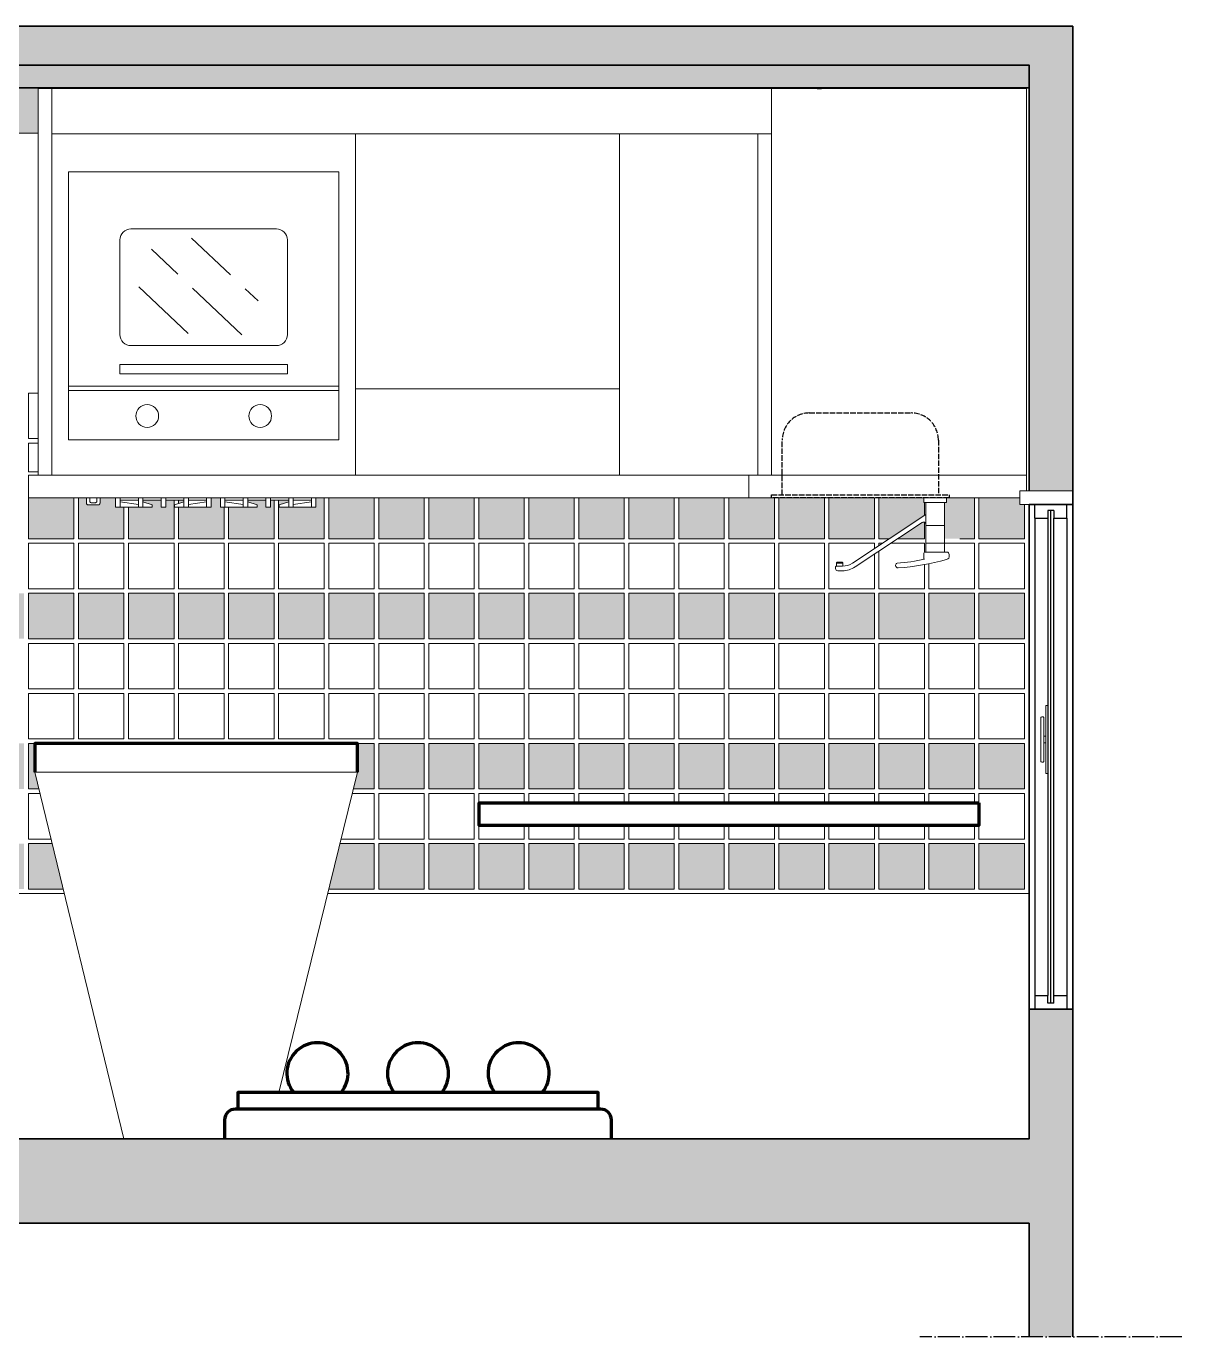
# Model space of a CAD drawing. Header units: millimetres. Extents: x 1825 to 3949, y 402 to 2672.
# Drawn here: x 2779.6 to 3033.6, y 402.1 to 690.1 of the extents above; entities that cross this region are included whole.
import ezdxf

# ---------------------------------------------------------------- set-up
doc = ezdxf.new("R2010")
doc.units = ezdxf.units.MM
doc.header["$MEASUREMENT"] = 0
doc.linetypes.add('ACAD_ISO02W100', pattern=[15, 12, -3])
doc.linetypes.add('ACAD_ISO04W100', pattern=[30, 24, -3, 0, -3])
for name, color, linetype, lineweight in [('A-DOOR-FULL', 4, 'Continuous', 25), ('A-FURN', 8, 'Continuous', 18), ('A-GLAZ-FULL', 4, 'Continuous', 25), ('A-SECT-MCUT', 1, 'Continuous', 35), ('A-WALL-PATT', 5, 'Continuous', 18), ('A-WALL-STUD', 3, 'Continuous', 18), ('campiture sezione', 2, 'Continuous', 13), ('RETINO PIASTRELLE PARETE', 152, 'Continuous', 18)]:
    doc.layers.add(name, color=color, linetype=linetype, lineweight=lineweight)
for name, color, linetype in [('dettagli', 2, 'Continuous'), ('linee sezionate mobili', 3, 'Continuous'), ('linee sezione', 3, 'ACAD_ISO04W100'), ('riflessi vetro', 253, 'Continuous')]:
    doc.layers.add(name, color=color, linetype=linetype)
doc.layers.add('RETINO BATTISCOPA', color=7, linetype='Continuous', lineweight=18, true_color=0x615b6b)

msp = doc.modelspace()

# ---------------------------------------------------------------- hatches: boundary and pattern name
at = {"layer": 'campiture sezione'}
h = msp.add_hatch(color=256, dxfattribs=at)
h.dxf.hatch_style = 1
h.paths.add_polyline_path([(3009.6, 676.58), (3009.6, 690.12), (2618.2, 690.12), (2618.2, 676.58)])
h = msp.add_hatch(color=256, dxfattribs=at)
h.dxf.hatch_style = 1
h.paths.add_polyline_path([(2999.99, 587.98), (3009.6, 587.98), (3009.6, 676.58), (2999.99, 676.58)])
h = msp.add_hatch(color=256, dxfattribs=at)
h.dxf.hatch_style = 1
h.paths.add_polyline_path([(3000.05, 427.08), (3009.6, 427.08), (3009.6, 474.08), (2999.99, 474.08), (2999.99, 445.58), (2618.2, 445.58), (2618.2, 427.08)])
h = msp.add_hatch(color=256, dxfattribs=at)
h.dxf.hatch_style = 1
h.paths.add_polyline_path([(3009.6, 402.08), (3009.6, 427.08), (3000.05, 427.08), (3000.05, 402.08)])
at = {"layer": 'RETINO BATTISCOPA'}
h = msp.add_hatch(color=256, dxfattribs=at)
h.dxf.hatch_style = 1
h.paths.add_polyline_path([(2690.28, 666.58), (2690.27, 674.53), (2691.16, 674.54), (2691.16, 676.58), (2674.9, 676.58), (2674.9, 666.58)])
edge = h.paths.add_edge_path()
edge.add_arc((2646.43, 668.99), 12.75, 349.091, 396.5178)
edge.add_line((2656.68, 676.58), (2674.9, 676.58))
edge.add_line((2674.9, 676.58), (2674.9, 666.58))
edge.add_line((2674.9, 666.58), (2658.95, 666.58))
edge = h.paths.add_edge_path()
edge.add_arc((2657.23, 668.99), 12.75, 143.4822, 190.9091)
edge.add_line((2644.71, 666.58), (2619.69, 666.58))
edge.add_line((2619.69, 666.58), (2619.69, 676.58))
edge.add_line((2619.69, 676.58), (2646.98, 676.58))
h.paths.add_polyline_path([(2782.24, 666.58), (2782.24, 676.58), (2748.89, 676.58), (2748.89, 674.58), (2749.77, 674.58), (2749.78, 666.58)])
at = {"layer": 'RETINO PIASTRELLE PARETE', "linetype": 'ACAD_ISO02W100', "lineweight": 100}
h = msp.add_hatch(color=256, dxfattribs=at)
h.dxf.hatch_style = 1
h.paths.add_polyline_path([(2879.05, 555.48), (2889.05, 555.48), (2889.05, 565.48), (2879.05, 565.48)])
h.paths.add_polyline_path([(2868.06, 555.48), (2878.06, 555.48), (2878.06, 565.48), (2868.06, 565.48)])
h.paths.add_polyline_path([(2857.07, 555.48), (2867.07, 555.48), (2867.07, 565.48), (2857.07, 565.48)])
h.paths.add_polyline_path([(2846.08, 555.48), (2856.08, 555.48), (2856.08, 565.48), (2846.08, 565.48)])
h.paths.add_polyline_path([(2835.08, 555.48), (2845.08, 555.48), (2845.08, 565.48), (2835.08, 565.48)])
h.paths.add_polyline_path([(2824.09, 555.48), (2834.09, 555.48), (2834.09, 565.48), (2824.09, 565.48)])
h.paths.add_polyline_path([(2813.09, 555.48), (2823.09, 555.48), (2823.09, 565.48), (2813.09, 565.48)])
h.paths.add_polyline_path([(2802.1, 555.48), (2812.1, 555.48), (2812.1, 565.48), (2802.1, 565.48)])
h.paths.add_polyline_path([(2791.1, 555.48), (2801.1, 555.48), (2801.1, 565.48), (2791.1, 565.48)])
h.paths.add_polyline_path([(2780.11, 555.48), (2790.11, 555.48), (2790.11, 565.48), (2780.11, 565.48)])
h.paths.add_polyline_path([(2769.11, 555.48), (2779.11, 555.48), (2779.11, 565.48), (2769.11, 565.48)])
h.paths.add_polyline_path([(2758.12, 555.48), (2768.12, 555.48), (2768.12, 565.48), (2758.12, 565.48)])
h.paths.add_polyline_path([(2749.85, 555.48), (2757.12, 555.48), (2757.12, 565.48), (2749.84, 565.48)])
h.paths.add_polyline_path([(2879.05, 577.48), (2889.05, 577.48), (2889.05, 586.44), (2879.05, 586.44)])
h.paths.add_polyline_path([(2868.06, 577.48), (2878.06, 577.48), (2878.06, 586.44), (2868.06, 586.44)])
h.paths.add_polyline_path([(2857.07, 577.48), (2867.07, 577.48), (2867.07, 586.44), (2857.07, 586.44)])
h.paths.add_polyline_path([(2758.12, 577.48), (2768.12, 577.48), (2768.12, 587.48), (2758.12, 587.48)])
h.paths.add_polyline_path([(2749.84, 577.48), (2757.12, 577.48), (2757.12, 587.48), (2749.83, 587.48)])
h.paths.add_polyline_path([(2856.08, 586.44), (2846.08, 586.44), (2846.08, 577.48), (2856.08, 577.48)])
h.paths.add_polyline_path([(2790.11, 586.44), (2780.11, 586.44), (2780.11, 577.48), (2790.11, 577.48)])
h.paths.add_polyline_path([(2837.29, 585.94), (2835.08, 585.94), (2835.08, 577.48), (2845.08, 577.48), (2845.08, 586.44), (2843.29, 586.44), (2843.29, 584.44), (2835.23, 584.44), (2835.23, 584.94), (2837.29, 585.57)])
h.paths.add_polyline_path([(2814.26, 585.94), (2813.09, 585.94), (2813.09, 585.21), (2814.26, 585.57)])
h.paths.add_polyline_path([(2830.35, 584.44), (2824.09, 584.44), (2824.09, 577.48), (2834.09, 577.48), (2834.09, 585.94), (2833.29, 585.94), (2833.29, 584.44), (2832.29, 584.44), (2832.29, 585.94), (2828.29, 585.94), (2828.29, 585.57), (2830.35, 584.94)])
h.paths.add_polyline_path([(2823.09, 584.44), (2822.29, 584.44), (2822.29, 586.44), (2820.26, 586.44), (2820.26, 584.44), (2813.09, 584.44), (2813.09, 577.48), (2823.09, 577.48)])
h.paths.add_polyline_path([(2807.32, 584.44), (2802.1, 584.44), (2802.1, 577.48), (2812.1, 577.48), (2812.1, 585.94), (2810.26, 585.94), (2810.26, 584.44), (2809.26, 584.44), (2809.26, 585.94), (2805.26, 585.94), (2805.26, 585.57), (2807.32, 584.94)])
edge = h.paths.add_edge_path()
edge.add_line((2792.85, 585.29), (2792.85, 586.44))
edge.add_line((2792.85, 586.44), (2791.1, 586.44))
edge.add_line((2791.1, 586.44), (2791.1, 577.48))
edge.add_line((2791.1, 577.48), (2801.1, 577.48))
edge.add_line((2801.1, 577.48), (2801.1, 584.44))
edge.add_line((2801.1, 584.44), (2799.26, 584.44))
edge.add_line((2799.26, 584.44), (2799.26, 586.44))
edge.add_line((2799.26, 586.44), (2795.85, 586.44))
edge.add_line((2795.85, 586.44), (2795.85, 585.29))
edge.add_arc((2795.49, 585.29), 0.359, -90, 0, ccw=False)
edge.add_line((2795.49, 584.93), (2793.2, 584.93))
edge.add_arc((2793.2, 585.29), 0.359, 180, 270, ccw=False)
at = {"layer": 'RETINO PIASTRELLE PARETE'}
h = msp.add_hatch(color=256, dxfattribs=at)
h.dxf.hatch_style = 1
h.paths.add_polyline_path([(2984.79, 577.48), (2988, 577.48), (2988, 586.44), (2984.79, 586.44)])
h.paths.add_polyline_path([(2966.02, 577.48), (2966.02, 586.44), (2956.02, 586.44), (2956.02, 577.48)])
h.paths.add_polyline_path([(2955.02, 586.44), (2945.02, 586.44), (2945.02, 577.48), (2955.02, 577.48)])
h.paths.add_polyline_path([(2944.03, 586.44), (2934.03, 586.44), (2934.03, 577.48), (2944.03, 577.48)])
h.paths.add_polyline_path([(2933.03, 586.44), (2923.03, 586.44), (2923.03, 577.48), (2933.03, 577.48)])
h.paths.add_polyline_path([(2922.04, 586.44), (2912.04, 586.44), (2912.04, 577.48), (2922.04, 577.48)])
h.paths.add_polyline_path([(2901.04, 577.48), (2911.04, 577.48), (2911.04, 586.44), (2901.04, 586.44)])
h.paths.add_polyline_path([(2900.05, 577.48), (2900.05, 586.44), (2890.05, 586.44), (2890.05, 577.48)])
h.paths.add_polyline_path([(2988.99, 555.48), (2998.99, 555.48), (2998.99, 565.48), (2988.99, 565.48)])
h.paths.add_polyline_path([(2978, 565.48), (2978, 555.48), (2988, 555.48), (2988, 565.48)])
h.paths.add_polyline_path([(2967, 555.48), (2977, 555.48), (2977, 565.48), (2967, 565.48)])
h.paths.add_polyline_path([(2945.02, 555.48), (2955.02, 555.48), (2955.02, 565.48), (2945.02, 565.48)])
h.paths.add_polyline_path([(2944.03, 555.48), (2944.03, 565.48), (2934.03, 565.48), (2934.03, 555.48)])
h.paths.add_polyline_path([(2933.03, 565.48), (2923.03, 565.48), (2923.03, 555.48), (2933.03, 555.48)])
h.paths.add_polyline_path([(2922.04, 555.48), (2922.04, 565.48), (2912.04, 565.48), (2912.04, 555.48)])
h.paths.add_polyline_path([(2911.04, 555.48), (2911.04, 565.48), (2901.04, 565.48), (2901.04, 555.48)])
h.paths.add_polyline_path([(2900.05, 555.48), (2900.05, 565.48), (2890.05, 565.48), (2890.05, 555.48)])
h.paths.add_polyline_path([(2900.05, 532.48), (2890.05, 532.48), (2890.05, 522.48), (2900.05, 522.48)])
h.paths.add_polyline_path([(2911.04, 522.48), (2911.04, 532.48), (2901.04, 532.48), (2901.04, 522.48)])
h.paths.add_polyline_path([(2922.04, 532.48), (2912.04, 532.48), (2912.04, 522.48), (2922.04, 522.48)])
h.paths.add_polyline_path([(2933.03, 522.48), (2933.03, 532.48), (2923.03, 532.48), (2923.03, 522.48)])
h.paths.add_polyline_path([(2934.03, 522.48), (2944.03, 522.48), (2944.03, 532.48), (2934.03, 532.48)])
h.paths.add_polyline_path([(2945.02, 522.48), (2955.02, 522.48), (2955.02, 532.48), (2945.02, 532.48)])
h.paths.add_polyline_path([(2956.02, 522.48), (2966.02, 522.48), (2966.02, 532.48), (2956.02, 532.48)])
h.paths.add_polyline_path([(2967, 522.48), (2977, 522.48), (2977, 532.48), (2967, 532.48)])
h.paths.add_polyline_path([(2978, 522.48), (2988, 522.48), (2988, 532.48), (2978, 532.48)])
h.paths.add_polyline_path([(2998.99, 522.48), (2998.99, 532.48), (2988.99, 532.48), (2988.99, 522.48)])
h.paths.add_polyline_path([(2981.85, 586.44), (2981.85, 585.45), (2981.4, 585.45), (2981.4, 577.48), (2984.79, 577.48), (2984.79, 586.44)])
edge = h.paths.add_edge_path()
edge.add_arc((2976.83, 580.64), 0.5, 69.0614, 90)
edge.add_line((2976.83, 581.14), (2976.8, 581.14))
edge.add_arc((2976.8, 580.64), 0.5, 90, 124.88)
edge.add_line((2976.52, 581.05), (2971.13, 577.48))
edge.add_line((2971.13, 577.48), (2977, 577.48))
edge.add_line((2977, 577.48), (2977, 581.1))
h.paths.add_polyline_path([(2977, 585.45), (2976.85, 585.45), (2976.85, 586.44), (2967, 586.44), (2967, 577.48), (2969.32, 577.48), (2977, 582.57)])
h.paths.add_polyline_path([(2956.02, 555.48), (2966.02, 555.48), (2966.02, 565.48), (2956.02, 565.48)])
h.paths.add_polyline_path([(2998.99, 584.98), (2997.99, 584.98), (2997.99, 586.44), (2988.99, 586.44), (2988.99, 577.48), (2998.99, 577.48)])
at = {"layer": 'RETINO PIASTRELLE PARETE', "linetype": 'ACAD_ISO02W100', "lineweight": 100}
h = msp.add_hatch(color=256, dxfattribs=at)
h.dxf.hatch_style = 1
h.paths.add_polyline_path([(2889.05, 532.48), (2879.05, 532.48), (2879.05, 522.48), (2889.05, 522.48)])
h.paths.add_polyline_path([(2868.06, 522.48), (2878.06, 522.48), (2878.06, 532.48), (2868.06, 532.48)])
h.paths.add_polyline_path([(2867.07, 532.48), (2857.07, 532.48), (2857.07, 522.48), (2867.07, 522.48)])
h.paths.add_polyline_path([(2769.11, 532.48), (2769.11, 522.48), (2779.11, 522.48), (2779.11, 532.48)])
h.paths.add_polyline_path([(2768.12, 522.48), (2768.12, 532.48), (2758.12, 532.48), (2758.12, 522.48)])
h.paths.add_polyline_path([(2757.12, 532.48), (2749.87, 532.48), (2749.87, 522.48), (2757.12, 522.48)])
h.paths.add_polyline_path([(2852.4, 532.48), (2852.4, 526.19), (2851.49, 522.48), (2856.08, 522.48), (2856.08, 532.48)])
at = {"layer": 'RETINO PIASTRELLE PARETE', "lineweight": 100}
h = msp.add_hatch(color=256, dxfattribs=at)
h.dxf.hatch_style = 1
h.paths.add_polyline_path([(2781.52, 526.19), (2781.52, 532.48), (2780.11, 532.48), (2780.11, 522.48), (2782.42, 522.48)])
at = {"layer": 'RETINO PIASTRELLE PARETE', "linetype": 'ACAD_ISO02W100', "lineweight": 100}
h = msp.add_hatch(color=256, dxfattribs=at)
h.dxf.hatch_style = 1
h.paths.add_polyline_path([(2879.05, 500.48), (2889.05, 500.48), (2889.05, 510.48), (2879.05, 510.48)])
h.paths.add_polyline_path([(2868.06, 500.48), (2878.06, 500.48), (2878.06, 510.48), (2868.06, 510.48)])
h.paths.add_polyline_path([(2857.07, 500.48), (2867.07, 500.48), (2867.07, 510.48), (2857.07, 510.48)])
h.paths.add_polyline_path([(2846.1, 500.48), (2856.08, 500.48), (2856.08, 510.48), (2848.55, 510.48)])
h.paths.add_polyline_path([(2780.11, 500.48), (2787.75, 500.48), (2785.33, 510.48), (2780.11, 510.48)])
h.paths.add_polyline_path([(2769.11, 500.48), (2779.11, 500.48), (2779.11, 510.48), (2769.11, 510.48)])
h.paths.add_polyline_path([(2758.12, 500.48), (2768.12, 500.48), (2768.12, 510.48), (2758.12, 510.48)])
h.paths.add_polyline_path([(2749.89, 500.48), (2757.12, 500.48), (2757.12, 510.48), (2749.88, 510.48)])
at = {"layer": 'RETINO PIASTRELLE PARETE'}
h = msp.add_hatch(color=256, dxfattribs=at)
h.dxf.hatch_style = 1
h.paths.add_polyline_path([(2978, 500.48), (2988, 500.48), (2988, 510.48), (2978, 510.48)])
h.paths.add_polyline_path([(2977, 500.48), (2977, 510.48), (2967, 510.48), (2967, 500.48)])
h.paths.add_polyline_path([(2956.02, 500.48), (2966.02, 500.48), (2966.02, 510.48), (2956.02, 510.48)])
h.paths.add_polyline_path([(2955.02, 510.48), (2945.02, 510.48), (2945.02, 500.48), (2955.02, 500.48)])
h.paths.add_polyline_path([(2944.03, 500.48), (2944.03, 510.48), (2934.03, 510.48), (2934.03, 500.48)])
h.paths.add_polyline_path([(2933.03, 500.48), (2933.03, 510.48), (2923.03, 510.48), (2923.03, 500.48)])
h.paths.add_polyline_path([(2922.04, 500.48), (2922.04, 510.48), (2912.04, 510.48), (2912.04, 500.48)])
h.paths.add_polyline_path([(2911.04, 500.48), (2911.04, 510.48), (2901.04, 510.48), (2901.04, 500.48)])
h.paths.add_polyline_path([(2900.05, 500.48), (2900.05, 510.48), (2890.05, 510.48), (2890.05, 500.48)])
h = msp.add_hatch(color=256, dxfattribs=at)
h.dxf.hatch_style = 1
h.paths.add_polyline_path([(2988.99, 500.48), (2998.99, 500.48), (2998.99, 510.48), (2988.99, 510.48)])

# ---------------------------------------------------------------- linework, layer by layer
at = {"layer": 'A-DOOR-FULL'}
for p, q in [((3008.33, 581.98), (3008.33, 584.98)), ((3001.26, 581.98), (3004.12, 581.98)), ((3005.46, 581.98), (3008.33, 581.98)), ((3001.26, 477.08), (3004.12, 477.08)), ((3005.46, 477.08), (3008.33, 477.08)), ((3008.33, 477.08), (3008.33, 474.08))]:
    msp.add_line(p, q, dxfattribs=at)
for points in [[(3001.26, 581.98), (3001.26, 584.98)], [(3005.46, 583.65), (3004.12, 583.65), (3004.12, 477.08)], [(3004.79, 475.4), (3004.79, 583.65)], [(3005.46, 583.65), (3005.46, 581.98)], [(3005.46, 475.4), (3005.46, 581.98)], [(3001.26, 477.08), (3001.26, 474.08)], [(3005.46, 475.4), (3004.12, 475.4), (3004.12, 477.08)]]:
    msp.add_lwpolyline(points, dxfattribs=at)
at = {"layer": 'A-FURN'}
for p, q in [((2787.99, 676.58), (2841.99, 676.58)), ((2999.99, 670.14), (2999.99, 676.58)), ((2999.99, 670.14), (2999.99, 593.28)), ((2999.99, 593.28), (2999.99, 587.98)), ((2804.26, 585.94), (2800.26, 585.94)), ((2804.26, 585.03), (2800.26, 585.57)), ((2809.26, 585.94), (2805.26, 585.94)), ((2807.32, 584.94), (2805.26, 585.57)), ((2807.32, 584.44), (2807.32, 584.94)), ((2814.26, 585.94), (2810.26, 585.94)), ((2812.2, 584.94), (2814.26, 585.57)), ((2812.2, 584.44), (2812.2, 584.94)), ((2819.26, 585.94), (2815.26, 585.94)), ((2815.26, 585.03), (2819.26, 585.57)), ((2827.29, 585.94), (2823.29, 585.94)), ((2827.29, 585.03), (2823.29, 585.57)), ((2832.29, 585.94), (2828.29, 585.94)), ((2830.35, 584.94), (2828.29, 585.57)), ((2830.35, 584.44), (2830.35, 584.94)), ((2837.29, 585.94), (2833.29, 585.94)), ((2835.23, 584.94), (2837.29, 585.57)), ((2835.23, 584.44), (2835.23, 584.94)), ((2842.29, 585.94), (2838.29, 585.94)), ((2838.29, 585.03), (2842.29, 585.57)), ((2807.32, 584.44), (2799.26, 584.44)), ((2820.26, 584.44), (2812.2, 584.44)), ((2830.35, 584.44), (2822.29, 584.44)), ((2843.29, 584.44), (2835.23, 584.44))]:
    msp.add_line(p, q, dxfattribs=at)
for points in [[(2782.24, 591.46), (2782.24, 676.58), (2782.24, 676.58)], [(2951.49, 676.44), (2782.24, 676.44)], [(2844.99, 676.58), (2784.99, 676.58)], [(2785.24, 591.46), (2785.24, 676.44)], [(2919.99, 676.58), (2922.99, 676.58)], [(2943.42, 666.44), (2943.42, 676.44), (2953.42, 676.44)], [(2943.61, 676.44), (2999.42, 676.44)], [(2954.42, 676.44), (2999.42, 676.44)], [(2999.42, 676.44), (2999.42, 666.44)], [(2940.61, 666.44), (2785.24, 666.44)], [(2852, 591.46), (2852, 666.44)], [(2909.99, 591.46), (2909.99, 666.44)], [(2940.42, 591.46), (2940.42, 591.46), (2940.42, 666.44), (2943.42, 666.44)], [(2943.42, 591.46), (2943.42, 666.44)], [(2999.42, 666.44), (2999.42, 663.44)], [(2999.42, 663.44), (2999.42, 594.46)], [(2788.92, 658.14), (2788.92, 658.14), (2848.32, 658.14), (2848.32, 599.24), (2788.92, 599.24), (2788.92, 658.14)], [(2837.02, 613.69), (2837.02, 615.75), (2800.21, 615.75), (2800.21, 613.69), (2837.02, 613.69)], [(2848.32, 611.03), (2788.92, 611.03)], [(2848.32, 610.03), (2788.92, 610.03)], [(2909.99, 610.44), (2852, 610.44)], [(2999.42, 594.46), (2999.42, 591.46)], [(2938.61, 591.46), (2780.11, 591.46), (2780.11, 586.44), (2938.61, 586.44)], [(2997.99, 586.44), (2938.42, 586.44), (2938.42, 591.46)], [(2999.42, 591.46), (2938.42, 591.46)], [(2945.76, 591.46), (2938.61, 591.46)], [(2999.42, 591.46), (2999.42, 587.98)], [(2800.26, 586.44), (2800.26, 584.44), (2799.26, 584.44), (2799.26, 586.44)], [(2805.26, 586.44), (2805.26, 584.44), (2804.26, 584.44), (2804.26, 586.44)], [(2810.26, 586.44), (2810.26, 584.44), (2809.26, 584.44), (2809.26, 586.44)], [(2815.26, 586.44), (2815.26, 584.44), (2814.26, 584.44), (2814.26, 586.44)], [(2820.26, 586.44), (2820.26, 584.44), (2819.26, 584.44), (2819.26, 586.44)], [(2823.29, 586.44), (2823.29, 584.44), (2822.29, 584.44), (2822.29, 586.44)], [(2828.29, 586.44), (2828.29, 584.44), (2827.29, 584.44), (2827.29, 586.44)], [(2833.29, 586.44), (2833.29, 584.44), (2832.29, 584.44), (2832.29, 586.44)], [(2838.29, 586.44), (2838.29, 584.44), (2837.29, 584.44), (2837.29, 586.44)], [(2843.29, 586.44), (2843.29, 584.44), (2842.29, 584.44), (2842.29, 586.44)], [(2981.85, 586.44), (2981.85, 585.45), (2976.85, 585.45), (2976.85, 586.44), (2981.85, 586.44)], [(2981.4, 585.45), (2981.4, 574.54), (2977.33, 574.54), (2977.33, 585.45)], [(2981.4, 580.35), (2977.33, 580.35)], [(2981.4, 576.53), (2977.33, 576.53)], [(2959.08, 572.08), (2957.67, 572.08)], [(3004.12, 525.85), (3003.67, 525.85), (3003.67, 540.85), (3004.12, 540.85)], [(3003.67, 534.05), (3003.26, 534.05)], [(3003.67, 532.65), (3003.26, 532.65)], [(2835.14, 455.75), (2852.4, 526.19), (2781.52, 526.19), (2801.07, 445.58)]]:
    msp.add_lwpolyline(points, dxfattribs=at)
msp.add_lwpolyline([(2834.6, 619.91), (2802.63, 619.91, -0.414214), (2800.21, 622.33), (2800.21, 643.16, -0.414214), (2802.63, 645.58), (2834.6, 645.58, -0.414214), (2837.02, 643.16), (2837.02, 622.33, -0.414214)], format="xyb", close=True, dxfattribs=at)
for points in [[(2795.85, 586.44), (2795.85, 585.29, -0.414214), (2795.49, 584.93), (2793.2, 584.93, -0.414214), (2792.85, 585.29), (2792.85, 586.44)], [(2795.12, 586.44), (2795.12, 585.69, -0.414214), (2794.83, 585.4), (2793.86, 585.4, -0.414214), (2793.57, 585.69), (2793.57, 586.44)], [(2977.33, 580.64), (2977.33, 580.64, 0.414214), (2976.83, 581.14), (2976.8, 581.14, 0.153379), (2976.52, 581.05), (2961.76, 571.27, -0.147311), (2959, 570.44), (2957.97, 570.44, -0.414214), (2957.47, 570.94), (2957.47, 571.24, -0.414214), (2957.67, 571.44), (2959, 571.44, 0.147311), (2961.21, 572.11), (2977.33, 582.78)], [(2977.33, 574.54), (2977.25, 574.54, 0.414214), (2976.85, 574.14), (2976.85, 572.94)], [(2981.4, 574.54), (2981.93, 574.54, -0.414214), (2982.43, 574.04), (2982.43, 573.5, -0.308692), (2982.12, 573.04), (2981.85, 572.93)], [(2957.67, 571.44), (2957.67, 572.14, -0.414214), (2957.87, 572.34), (2958.88, 572.34, -0.414214), (2959.08, 572.14), (2959.08, 571.44)], [(2981.85, 572.93, -0.052332), (2971.21, 571.07, -0.434589), (2970.67, 571.57), (2970.67, 571.66, -0.401707), (2971.02, 572.1), (2971.02, 572.1)], [(2971.02, 572.1, 0.044905), (2977.02, 572.98, -5.336762)], [(3003.26, 532.65), (3003.26, 528.64, -0.414214), (3002.97, 528.34), (3002.89, 528.34, -0.414214), (3002.59, 528.64), (3002.59, 538.05, -0.414214), (3002.89, 538.35), (3002.97, 538.35, -0.414214), (3003.26, 538.05), (3003.26, 532.65)]]:
    msp.add_lwpolyline(points, format="xyb", dxfattribs=at)
at = {"layer": 'A-FURN', "lineweight": 100}
for points in [[(2852.4, 526.19), (2852.4, 532.48), (2781.52, 532.48), (2781.52, 526.19)], [(2988.99, 519.46), (2988.99, 514.46), (2879.14, 514.46), (2879.14, 519.46), (2988.99, 519.46)], [(2905.34, 452.11), (2905.34, 455.75), (2826.09, 455.75), (2826.09, 452.11)]]:
    msp.add_lwpolyline(points, dxfattribs=at)
msp.add_lwpolyline([(2908.22, 445.58), (2908.22, 449.74, 0.414214), (2905.85, 452.11), (2825.59, 452.11, 0.414214), (2823.22, 449.74), (2823.22, 445.58)], format="xyb", dxfattribs=at)
at = {"layer": 'A-FURN'}
for centre in [(2806.2, 604.45), (2831.03, 604.45)]:
    msp.add_circle(centre, 2.5, dxfattribs=at)
at = {"layer": 'A-FURN', "lineweight": 100}
for centre in [(2843.61, 459.99), (2865.72, 459.99), (2887.82, 459.99)]:
    msp.add_arc(centre, 6.72, 320.887, 219.113, dxfattribs=at)
at = {"layer": 'A-GLAZ-FULL'}
for points in [[(3001.26, 581.98), (3001.26, 477.08)], [(3008.33, 581.98), (3008.33, 477.08)]]:
    msp.add_lwpolyline(points, dxfattribs=at)
at = {"layer": 'A-SECT-MCUT'}
for p, q in [((3009.6, 584.98), (2999.99, 584.98)), ((3009.6, 474.08), (2999.99, 474.08)), ((2618.2, 427.08), (3000.05, 427.08))]:
    msp.add_line(p, q, dxfattribs=at)
for points in [[(3009.6, 690.12), (2618.2, 690.12), (2618.2, 676.58)], [(3009.6, 690.12), (3009.6, 676.58)], [(2999.99, 676.58), (2999.99, 681.58), (2618.2, 681.58)], [(2999.99, 676.58), (2618.2, 676.58)], [(2999.99, 676.58), (2999.99, 587.98)], [(3009.6, 427.08), (3009.6, 676.58)], [(2999.99, 584.98), (2999.99, 445.58), (2618.2, 445.58)], [(3000.05, 402.08), (3000.05, 427.08)], [(3009.6, 402.08), (3009.6, 427.08)]]:
    msp.add_lwpolyline(points, dxfattribs=at)
at = {"layer": 'A-WALL-PATT'}
for points in [[(2749.78, 666.58), (2782.24, 666.58)], [(2782.24, 599.48), (2780.11, 599.48), (2780.11, 609.48), (2782.24, 609.48)], [(2780.11, 592.17), (2780.11, 598.48), (2782.24, 598.48)], [(2782.24, 592.17), (2780.11, 592.17)], [(2790.11, 586.44), (2790.11, 577.48), (2780.11, 577.48), (2780.11, 586.44)], [(2791.1, 586.44), (2791.1, 577.48)], [(2801.1, 584.44), (2801.1, 577.48), (2791.1, 577.48), (2791.1, 586.44)], [(2812.1, 585.94), (2812.1, 577.48), (2802.1, 577.48), (2802.1, 584.44)], [(2813.09, 585.94), (2813.09, 585.21)], [(2813.09, 585.21), (2813.09, 585.94)], [(2834.09, 585.94), (2834.09, 577.48), (2824.09, 577.48), (2824.09, 584.44)], [(2835.08, 585.94), (2835.08, 585.07)], [(2835.08, 577.48), (2835.08, 585.94)], [(2845.08, 586.44), (2845.08, 577.48)], [(2999.99, 584.98), (2999.99, 499.48), (2845.86, 499.48)], [(2856.08, 586.44), (2856.08, 577.48), (2846.08, 577.48), (2846.08, 586.44)], [(2867.07, 586.44), (2867.07, 577.48), (2857.07, 577.48), (2857.07, 586.44)], [(2878.06, 586.44), (2878.06, 577.48), (2868.06, 577.48), (2868.06, 586.44)], [(2889.05, 586.44), (2889.05, 577.48), (2879.05, 577.48), (2879.05, 586.44)], [(2900.05, 586.44), (2900.05, 577.48), (2890.05, 577.48), (2890.05, 586.44)], [(2911.04, 586.44), (2911.04, 577.48), (2901.04, 577.48), (2901.04, 586.44)], [(2922.04, 586.44), (2922.04, 577.48), (2912.04, 577.48), (2912.04, 586.44)], [(2933.03, 586.44), (2933.03, 577.48), (2923.03, 577.48), (2923.03, 586.44)], [(2944.03, 586.44), (2944.03, 577.48), (2934.03, 577.48), (2934.03, 586.44)], [(2955.02, 586.44), (2955.02, 577.48), (2945.02, 577.48), (2945.02, 586.44)], [(2966.02, 586.44), (2966.02, 577.48), (2956.02, 577.48), (2956.02, 586.44)], [(2969.32, 577.48), (2967, 577.48), (2967, 586.44)], [(2977, 585.45), (2977, 582.57)], [(2988, 586.44), (2988, 577.48), (2984.79, 577.48)], [(2998.99, 584.98), (2998.99, 577.48), (2988.99, 577.48), (2988.99, 586.44)], [(2823.09, 584.44), (2823.09, 577.48), (2813.09, 577.48), (2813.09, 584.44)], [(2813.09, 584.44), (2813.09, 577.48)], [(2977, 581.1), (2977, 577.48), (2971.13, 577.48)], [(2801.1, 576.48), (2791.1, 576.48), (2791.1, 566.48)], [(2823.09, 576.48), (2813.09, 576.48), (2813.09, 566.48)], [(2845.08, 577.57), (2845.08, 577.48), (2835.08, 577.48), (2835.08, 577.57)], [(2845.08, 576.48), (2835.08, 576.48), (2835.08, 574.08)], [(2835.08, 566.48), (2835.08, 576.48), (2845.08, 576.48), (2845.08, 566.48)], [(2867.07, 576.48), (2857.07, 576.48), (2857.07, 566.48)], [(2889.05, 576.48), (2879.05, 576.48), (2879.05, 566.48)], [(2911.04, 576.48), (2901.04, 576.48), (2901.04, 574.08)], [(2901.04, 566.48), (2901.04, 576.48), (2911.04, 576.48), (2911.04, 566.48)], [(2933.03, 576.48), (2923.03, 576.48), (2923.03, 566.48)], [(2955.02, 576.48), (2945.02, 576.48), (2945.02, 566.48)], [(2966.02, 574.09), (2966.02, 566.48), (2956.02, 566.48), (2956.02, 576.48), (2966.02, 576.48), (2966.02, 575.29)], [(2967, 575.95), (2967, 576.48), (2967.81, 576.48)], [(2967.81, 576.48), (2967, 576.48), (2967, 575.95)], [(2977, 576.48), (2969.62, 576.48)], [(2969.62, 576.48), (2977, 576.48), (2977, 574.46)], [(2981.4, 576.48), (2988, 576.48), (2988, 566.48), (2978, 566.48), (2978, 571.99)], [(2998.99, 576.48), (2988.99, 576.48), (2988.99, 566.48)], [(2977, 571.8), (2977, 566.48), (2967, 566.48), (2967, 574.75)], [(2967, 574.75), (2967, 566.48)], [(2845.08, 566.57), (2845.08, 566.48), (2835.08, 566.48), (2835.08, 566.57)], [(2835.08, 566.57), (2835.08, 566.48)], [(2911.04, 566.57), (2911.04, 566.48), (2901.04, 566.48), (2901.04, 566.57)], [(2901.04, 566.57), (2901.04, 566.48)], [(2801.1, 554.48), (2791.1, 554.48), (2791.1, 544.48)], [(2823.09, 554.48), (2813.09, 554.48), (2813.09, 544.48)], [(2845.08, 554.48), (2835.08, 554.48), (2835.08, 544.48)], [(2867.07, 554.48), (2857.07, 554.48), (2857.07, 544.48)], [(2889.05, 554.48), (2879.05, 554.48), (2879.05, 544.48)], [(2911.04, 554.48), (2901.04, 554.48), (2901.04, 544.48)], [(2933.03, 554.48), (2923.03, 554.48), (2923.03, 544.48)], [(2955.02, 554.48), (2945.02, 554.48), (2945.02, 544.48)], [(2977, 554.48), (2967, 554.48), (2967, 544.48)], [(2998.99, 554.48), (2988.99, 554.48), (2988.99, 544.48)], [(2782.42, 522.48), (2780.11, 522.48), (2780.11, 532.48), (2790.11, 532.48)], [(2791.1, 532.48), (2791.1, 532.48), (2801.1, 532.48)], [(2801.1, 532.48), (2791.1, 532.48)], [(2802.1, 532.48), (2802.1, 532.48), (2812.1, 532.48)], [(2813.09, 532.48), (2813.09, 532.48), (2823.09, 532.48)], [(2823.09, 532.48), (2813.09, 532.48)], [(2824.09, 532.48), (2834.09, 532.48)], [(2845.08, 532.48), (2835.08, 532.48)], [(2835.08, 532.48), (2845.08, 532.48)], [(2846.08, 532.48), (2856.08, 532.48), (2856.08, 522.48), (2851.49, 522.48)], [(2867.07, 532.48), (2857.07, 532.48), (2857.07, 522.48)], [(2889.05, 532.48), (2879.05, 532.48), (2879.05, 522.48)], [(2911.04, 532.48), (2901.04, 532.48), (2901.04, 522.48)], [(2933.03, 532.48), (2923.03, 532.48), (2923.03, 522.48)], [(2955.02, 532.48), (2945.02, 532.48), (2945.02, 522.48)], [(2977, 532.48), (2967, 532.48), (2967, 522.48)], [(2998.99, 532.48), (2988.99, 532.48), (2988.99, 522.48)], [(2785.08, 511.48), (2780.11, 511.48), (2780.11, 521.48), (2782.66, 521.48)], [(2851.25, 521.48), (2856.08, 521.48), (2856.08, 511.48), (2848.8, 511.48)], [(2889.05, 514.46), (2889.05, 511.48), (2879.05, 511.48), (2879.05, 521.48), (2889.05, 521.48), (2889.05, 519.46)], [(2890.05, 519.46), (2890.05, 521.48), (2900.05, 521.48), (2900.05, 519.46)], [(2901.04, 519.46), (2901.04, 521.48), (2911.04, 521.48), (2911.04, 519.46)], [(2912.04, 519.46), (2912.04, 521.48), (2922.04, 521.48), (2922.04, 519.46)], [(2923.03, 519.46), (2923.03, 521.48), (2933.03, 521.48), (2933.03, 519.46)], [(2934.03, 519.46), (2934.03, 521.48), (2944.03, 521.48), (2944.03, 519.46)], [(2945.02, 519.46), (2945.02, 521.48), (2955.02, 521.48), (2955.02, 519.46)], [(2956.02, 519.46), (2956.02, 521.48), (2966.02, 521.48), (2966.02, 519.46)], [(2967, 519.46), (2967, 521.48), (2977, 521.48), (2977, 519.46)], [(2978, 519.46), (2978, 521.48), (2988, 521.48), (2988, 519.46)], [(2900.05, 514.46), (2900.05, 511.48), (2890.05, 511.48), (2890.05, 514.46)], [(2911.04, 514.46), (2911.04, 511.48), (2901.04, 511.48), (2901.04, 514.46)], [(2922.04, 514.46), (2922.04, 511.48), (2912.04, 511.48), (2912.04, 514.46)], [(2933.03, 514.46), (2933.03, 511.48), (2923.03, 511.48), (2923.03, 514.46)], [(2944.03, 514.46), (2944.03, 511.48), (2934.03, 511.48), (2934.03, 514.46)], [(2955.02, 514.46), (2955.02, 511.48), (2945.02, 511.48), (2945.02, 514.46)], [(2966.02, 514.46), (2966.02, 511.48), (2956.02, 511.48), (2956.02, 514.46)], [(2977, 514.46), (2977, 511.48), (2967, 511.48), (2967, 514.46)], [(2988, 514.46), (2988, 511.48), (2978, 511.48), (2978, 514.46)], [(2787.75, 500.48), (2780.11, 500.48), (2780.11, 510.48), (2785.33, 510.48)], [(2848.55, 510.48), (2856.08, 510.48), (2856.08, 500.48), (2846.1, 500.48)], [(2867.07, 510.48), (2857.07, 510.48), (2857.07, 500.48)], [(2889.05, 510.48), (2879.05, 510.48), (2879.05, 500.48)], [(2911.04, 510.48), (2901.04, 510.48), (2901.04, 500.48)], [(2933.03, 510.48), (2923.03, 510.48), (2923.03, 500.48)], [(2955.02, 510.48), (2945.02, 510.48), (2945.02, 500.48)], [(2977, 510.48), (2967, 510.48), (2967, 500.48)], [(2998.99, 510.48), (2988.99, 510.48), (2988.99, 500.48)], [(2787.99, 499.48), (2749.89, 499.48)]]:
    msp.add_lwpolyline(points, dxfattribs=at)
for points in [[(2780.11, 566.48), (2780.11, 576.48), (2790.11, 576.48), (2790.11, 566.48)], [(2791.1, 566.48), (2791.1, 576.48), (2801.1, 576.48), (2801.1, 566.48)], [(2802.1, 566.48), (2802.1, 576.48), (2812.1, 576.48), (2812.1, 566.48)], [(2813.09, 566.48), (2813.09, 576.48), (2823.09, 576.48), (2823.09, 566.48)], [(2824.09, 566.48), (2824.09, 576.48), (2834.09, 576.48), (2834.09, 566.48)], [(2846.08, 566.48), (2846.08, 576.48), (2856.08, 576.48), (2856.08, 566.48)], [(2857.07, 566.48), (2857.07, 576.48), (2867.07, 576.48), (2867.07, 566.48)], [(2868.06, 566.48), (2868.06, 576.48), (2878.06, 576.48), (2878.06, 566.48)], [(2879.05, 566.48), (2879.05, 576.48), (2889.05, 576.48), (2889.05, 566.48)], [(2890.05, 566.48), (2890.05, 576.48), (2900.05, 576.48), (2900.05, 566.48)], [(2912.04, 566.48), (2912.04, 576.48), (2922.04, 576.48), (2922.04, 566.48)], [(2923.03, 566.48), (2923.03, 576.48), (2933.03, 576.48), (2933.03, 566.48)], [(2934.03, 566.48), (2934.03, 576.48), (2944.03, 576.48), (2944.03, 566.48)], [(2945.02, 566.48), (2945.02, 576.48), (2955.02, 576.48), (2955.02, 566.48)], [(2988.99, 566.48), (2988.99, 576.48), (2998.99, 576.48), (2998.99, 566.48)], [(2780.11, 555.48), (2780.11, 565.48), (2790.11, 565.48), (2790.11, 555.48)], [(2791.1, 555.48), (2791.1, 565.48), (2801.1, 565.48), (2801.1, 555.48)], [(2802.1, 555.48), (2802.1, 565.48), (2812.1, 565.48), (2812.1, 555.48)], [(2813.09, 555.48), (2813.09, 565.48), (2823.09, 565.48), (2823.09, 555.48)], [(2824.09, 555.48), (2824.09, 565.48), (2834.09, 565.48), (2834.09, 555.48)], [(2835.08, 555.48), (2835.08, 565.48), (2845.08, 565.48), (2845.08, 555.48)], [(2846.08, 555.48), (2846.08, 565.48), (2856.08, 565.48), (2856.08, 555.48)], [(2857.07, 555.48), (2857.07, 565.48), (2867.07, 565.48), (2867.07, 555.48)], [(2868.06, 555.48), (2868.06, 565.48), (2878.06, 565.48), (2878.06, 555.48)], [(2879.05, 555.48), (2879.05, 565.48), (2889.05, 565.48), (2889.05, 555.48)], [(2890.05, 555.48), (2890.05, 565.48), (2900.05, 565.48), (2900.05, 555.48)], [(2901.04, 555.48), (2901.04, 565.48), (2911.04, 565.48), (2911.04, 555.48)], [(2912.04, 555.48), (2912.04, 565.48), (2922.04, 565.48), (2922.04, 555.48)], [(2923.03, 555.48), (2923.03, 565.48), (2933.03, 565.48), (2933.03, 555.48)], [(2934.03, 555.48), (2934.03, 565.48), (2944.03, 565.48), (2944.03, 555.48)], [(2945.02, 555.48), (2945.02, 565.48), (2955.02, 565.48), (2955.02, 555.48)], [(2956.02, 555.48), (2956.02, 565.48), (2966.02, 565.48), (2966.02, 555.48)], [(2967, 555.48), (2967, 565.48), (2977, 565.48), (2977, 555.48)], [(2978, 555.48), (2978, 565.48), (2988, 565.48), (2988, 555.48)], [(2988.99, 555.48), (2988.99, 565.48), (2998.99, 565.48), (2998.99, 555.48)], [(2780.11, 544.48), (2780.11, 554.48), (2790.11, 554.48), (2790.11, 544.48)], [(2791.1, 544.48), (2791.1, 554.48), (2801.1, 554.48), (2801.1, 544.48)], [(2802.1, 544.48), (2802.1, 554.48), (2812.1, 554.48), (2812.1, 544.48)], [(2813.09, 544.48), (2813.09, 554.48), (2823.09, 554.48), (2823.09, 544.48)], [(2824.09, 544.48), (2824.09, 554.48), (2834.09, 554.48), (2834.09, 544.48)], [(2835.08, 544.48), (2835.08, 554.48), (2845.08, 554.48), (2845.08, 544.48)], [(2846.08, 544.48), (2846.08, 554.48), (2856.08, 554.48), (2856.08, 544.48)], [(2857.07, 544.48), (2857.07, 554.48), (2867.07, 554.48), (2867.07, 544.48)], [(2868.06, 544.48), (2868.06, 554.48), (2878.06, 554.48), (2878.06, 544.48)], [(2879.05, 544.48), (2879.05, 554.48), (2889.05, 554.48), (2889.05, 544.48)], [(2890.05, 544.48), (2890.05, 554.48), (2900.05, 554.48), (2900.05, 544.48)], [(2901.04, 544.48), (2901.04, 554.48), (2911.04, 554.48), (2911.04, 544.48)], [(2912.04, 544.48), (2912.04, 554.48), (2922.04, 554.48), (2922.04, 544.48)], [(2923.03, 544.48), (2923.03, 554.48), (2933.03, 554.48), (2933.03, 544.48)], [(2934.03, 544.48), (2934.03, 554.48), (2944.03, 554.48), (2944.03, 544.48)], [(2945.02, 544.48), (2945.02, 554.48), (2955.02, 554.48), (2955.02, 544.48)], [(2956.02, 544.48), (2956.02, 554.48), (2966.02, 554.48), (2966.02, 544.48)], [(2967, 544.48), (2967, 554.48), (2977, 554.48), (2977, 544.48)], [(2978, 544.48), (2978, 554.48), (2988, 554.48), (2988, 544.48)], [(2988.99, 544.48), (2988.99, 554.48), (2998.99, 554.48), (2998.99, 544.48)], [(2780.11, 533.48), (2780.11, 543.48), (2790.11, 543.48), (2790.11, 533.48)], [(2791.1, 533.48), (2791.1, 543.48), (2801.1, 543.48), (2801.1, 533.48)], [(2802.1, 533.48), (2802.1, 543.48), (2812.1, 543.48), (2812.1, 533.48)], [(2813.09, 533.48), (2813.09, 543.48), (2823.09, 543.48), (2823.09, 533.48)], [(2824.09, 533.48), (2824.09, 543.48), (2834.09, 543.48), (2834.09, 533.48)], [(2835.08, 533.48), (2835.08, 543.48), (2845.08, 543.48), (2845.08, 533.48)], [(2846.08, 533.48), (2846.08, 543.48), (2856.08, 543.48), (2856.08, 533.48)], [(2857.07, 533.48), (2857.07, 543.48), (2867.07, 543.48), (2867.07, 533.48)], [(2868.06, 533.48), (2868.06, 543.48), (2878.06, 543.48), (2878.06, 533.48)], [(2879.05, 533.48), (2879.05, 543.48), (2889.05, 543.48), (2889.05, 533.48)], [(2890.05, 533.48), (2890.05, 543.48), (2900.05, 543.48), (2900.05, 533.48)], [(2901.04, 533.48), (2901.04, 543.48), (2911.04, 543.48), (2911.04, 533.48)], [(2912.04, 533.48), (2912.04, 543.48), (2922.04, 543.48), (2922.04, 533.48)], [(2923.03, 533.48), (2923.03, 543.48), (2933.03, 543.48), (2933.03, 533.48)], [(2934.03, 533.48), (2934.03, 543.48), (2944.03, 543.48), (2944.03, 533.48)], [(2945.02, 533.48), (2945.02, 543.48), (2955.02, 543.48), (2955.02, 533.48)], [(2956.02, 533.48), (2956.02, 543.48), (2966.02, 543.48), (2966.02, 533.48)], [(2967, 533.48), (2967, 543.48), (2977, 543.48), (2977, 533.48)], [(2978, 533.48), (2978, 543.48), (2988, 543.48), (2988, 533.48)], [(2988.99, 533.48), (2988.99, 543.48), (2998.99, 543.48), (2998.99, 533.48)], [(2857.07, 522.48), (2857.07, 532.48), (2867.07, 532.48), (2867.07, 522.48)], [(2868.06, 522.48), (2868.06, 532.48), (2878.06, 532.48), (2878.06, 522.48)], [(2879.05, 522.48), (2879.05, 532.48), (2889.05, 532.48), (2889.05, 522.48)], [(2890.05, 522.48), (2890.05, 532.48), (2900.05, 532.48), (2900.05, 522.48)], [(2901.04, 522.48), (2901.04, 532.48), (2911.04, 532.48), (2911.04, 522.48)], [(2912.04, 522.48), (2912.04, 532.48), (2922.04, 532.48), (2922.04, 522.48)], [(2923.03, 522.48), (2923.03, 532.48), (2933.03, 532.48), (2933.03, 522.48)], [(2934.03, 522.48), (2934.03, 532.48), (2944.03, 532.48), (2944.03, 522.48)], [(2945.02, 522.48), (2945.02, 532.48), (2955.02, 532.48), (2955.02, 522.48)], [(2956.02, 522.48), (2956.02, 532.48), (2966.02, 532.48), (2966.02, 522.48)], [(2967, 522.48), (2967, 532.48), (2977, 532.48), (2977, 522.48)], [(2978, 522.48), (2978, 532.48), (2988, 532.48), (2988, 522.48)], [(2988.99, 522.48), (2988.99, 532.48), (2998.99, 532.48), (2998.99, 522.48)], [(2857.07, 511.48), (2857.07, 521.48), (2867.07, 521.48), (2867.07, 511.48)], [(2868.06, 511.48), (2868.06, 521.48), (2878.06, 521.48), (2878.06, 511.48)], [(2988.99, 511.48), (2988.99, 521.48), (2998.99, 521.48), (2998.99, 511.48)], [(2857.07, 500.48), (2857.07, 510.48), (2867.07, 510.48), (2867.07, 500.48)], [(2868.06, 500.48), (2868.06, 510.48), (2878.06, 510.48), (2878.06, 500.48)], [(2879.05, 500.48), (2879.05, 510.48), (2889.05, 510.48), (2889.05, 500.48)], [(2890.05, 500.48), (2890.05, 510.48), (2900.05, 510.48), (2900.05, 500.48)], [(2901.04, 500.48), (2901.04, 510.48), (2911.04, 510.48), (2911.04, 500.48)], [(2912.04, 500.48), (2912.04, 510.48), (2922.04, 510.48), (2922.04, 500.48)], [(2923.03, 500.48), (2923.03, 510.48), (2933.03, 510.48), (2933.03, 500.48)], [(2934.03, 500.48), (2934.03, 510.48), (2944.03, 510.48), (2944.03, 500.48)], [(2945.02, 500.48), (2945.02, 510.48), (2955.02, 510.48), (2955.02, 500.48)], [(2956.02, 500.48), (2956.02, 510.48), (2966.02, 510.48), (2966.02, 500.48)], [(2967, 500.48), (2967, 510.48), (2977, 510.48), (2977, 500.48)], [(2978, 500.48), (2978, 510.48), (2988, 510.48), (2988, 500.48)], [(2988.99, 500.48), (2988.99, 510.48), (2998.99, 510.48), (2998.99, 500.48)]]:
    msp.add_lwpolyline(points, close=True, dxfattribs=at)
at = {"layer": 'A-WALL-STUD'}
for points in [[(2997.99, 584.98), (2997.99, 587.98)], [(3009.6, 587.98), (2997.99, 587.98)], [(2997.99, 584.98), (3009.6, 584.98)]]:
    msp.add_lwpolyline(points, dxfattribs=at)
at = {"layer": 'dettagli', "linetype": 'ACAD_ISO02W100', "ltscale": 0.1}
for points in [[(2945.76, 587.11), (2945.76, 599.16, -0.414214), (2951.71, 605.11), (2974.12, 605.11)], [(2974.12, 605.11), (2974.12, 605.11, -0.414214), (2980.07, 599.16), (2980.07, 587.11)]]:
    msp.add_lwpolyline(points, format="xyb", dxfattribs=at)
for points in [[(2982.42, 586.44), (2982.42, 586.44), (2943.42, 586.44), (2943.42, 587.11), (2982.42, 587.11), (2982.42, 586.44)], [(2981.68, 587.11), (2981.68, 587.11)]]:
    msp.add_lwpolyline(points, dxfattribs=at)
at = {"layer": 'linee sezionate mobili'}
msp.add_lwpolyline([(2953.42, 676.44), (2954.42, 676.44)], dxfattribs=at)
at = {"layer": 'linee sezione', "ltscale": 0.2}
msp.add_lwpolyline([(3033.56, 402.08), (2976.03, 402.08)], dxfattribs=at)
at = {"layer": 'riflessi vetro'}
for points in [[(2824.51, 635.48), (2815.96, 643.57)], [(2812.93, 635.61), (2807.11, 641.11)], [(2815.2, 622.58), (2804.36, 632.84)], [(2826.99, 622.3), (2816.15, 632.55)], [(2827.73, 632.43), (2830.56, 629.76)]]:
    msp.add_lwpolyline(points, dxfattribs=at)

doc.saveas('drawing.dxf')
